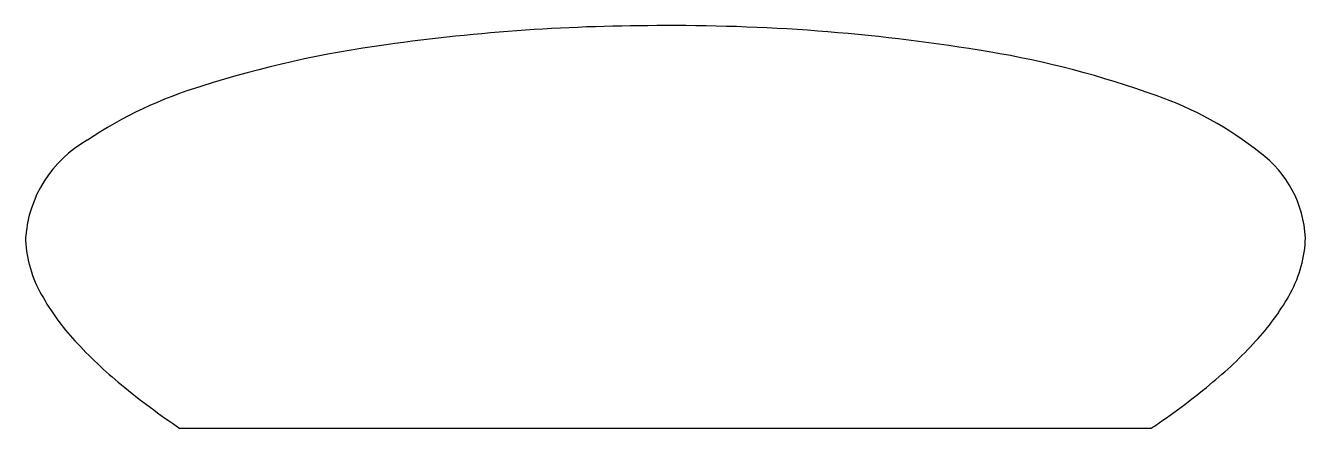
# Model space of a CAD drawing. Header units: millimetres. Extents: x -12.5 to 12.5, y 9.5 to 17.4.
import ezdxf

# ---------------------------------------------------------------- set-up
doc = ezdxf.new("R2010")
doc.units = ezdxf.units.MM

msp = doc.modelspace()

# ---------------------------------------------------------------- linework, layer by layer
msp.add_line((9.5, 9.5), (-9.5, 9.5))
for centre, radius, start, end in [((-0.114, -21.145), 38.52, 89.8311, 97.9886), ((0.18, -19.736), 37.111, 80.4614, 90.2781), ((-2.541, -4.495), 21.695, 97.7514, 107.5122), ((3.301, -1.388), 18.5, 70.0891, 80.5761), ((-6.55, 7.937), 8.633, 106.9621, 123.4713), ((7.322, 9.452), 6.939, 51.6065, 70.8275), ((-10.132, 13.055), 2.394, 119.5307, 175.885), ((10.332, 13.129), 2.189, 2.5725, 53.5852), ((-10.674, 13.227), 1.845, 180.0017, 181.6621), ((-10.142, 13.296), 2.38, 182.9351, 209.8351), ((10.2, 13.279), 2.32, 330.8422, 358.7255), ((-8.11, 14.398), 4.691, 209.1671, 222.7479), ((8.224, 14.317), 4.552, 317.7913, 331.5489), ((-5.129, 17.092), 8.708, 222.4516, 230.6958), ((5.326, 16.887), 8.425, 309.728, 318.0877), ((-1.257, 21.766), 14.778, 230.5604, 236.0998), ((1.54, 21.39), 14.308, 304.2164, 309.862), ((-0.849, 24.778), 18.453, 304.1136, 304.4352)]:
    msp.add_arc(centre, radius, start, end)

doc.saveas('drawing.dxf')
